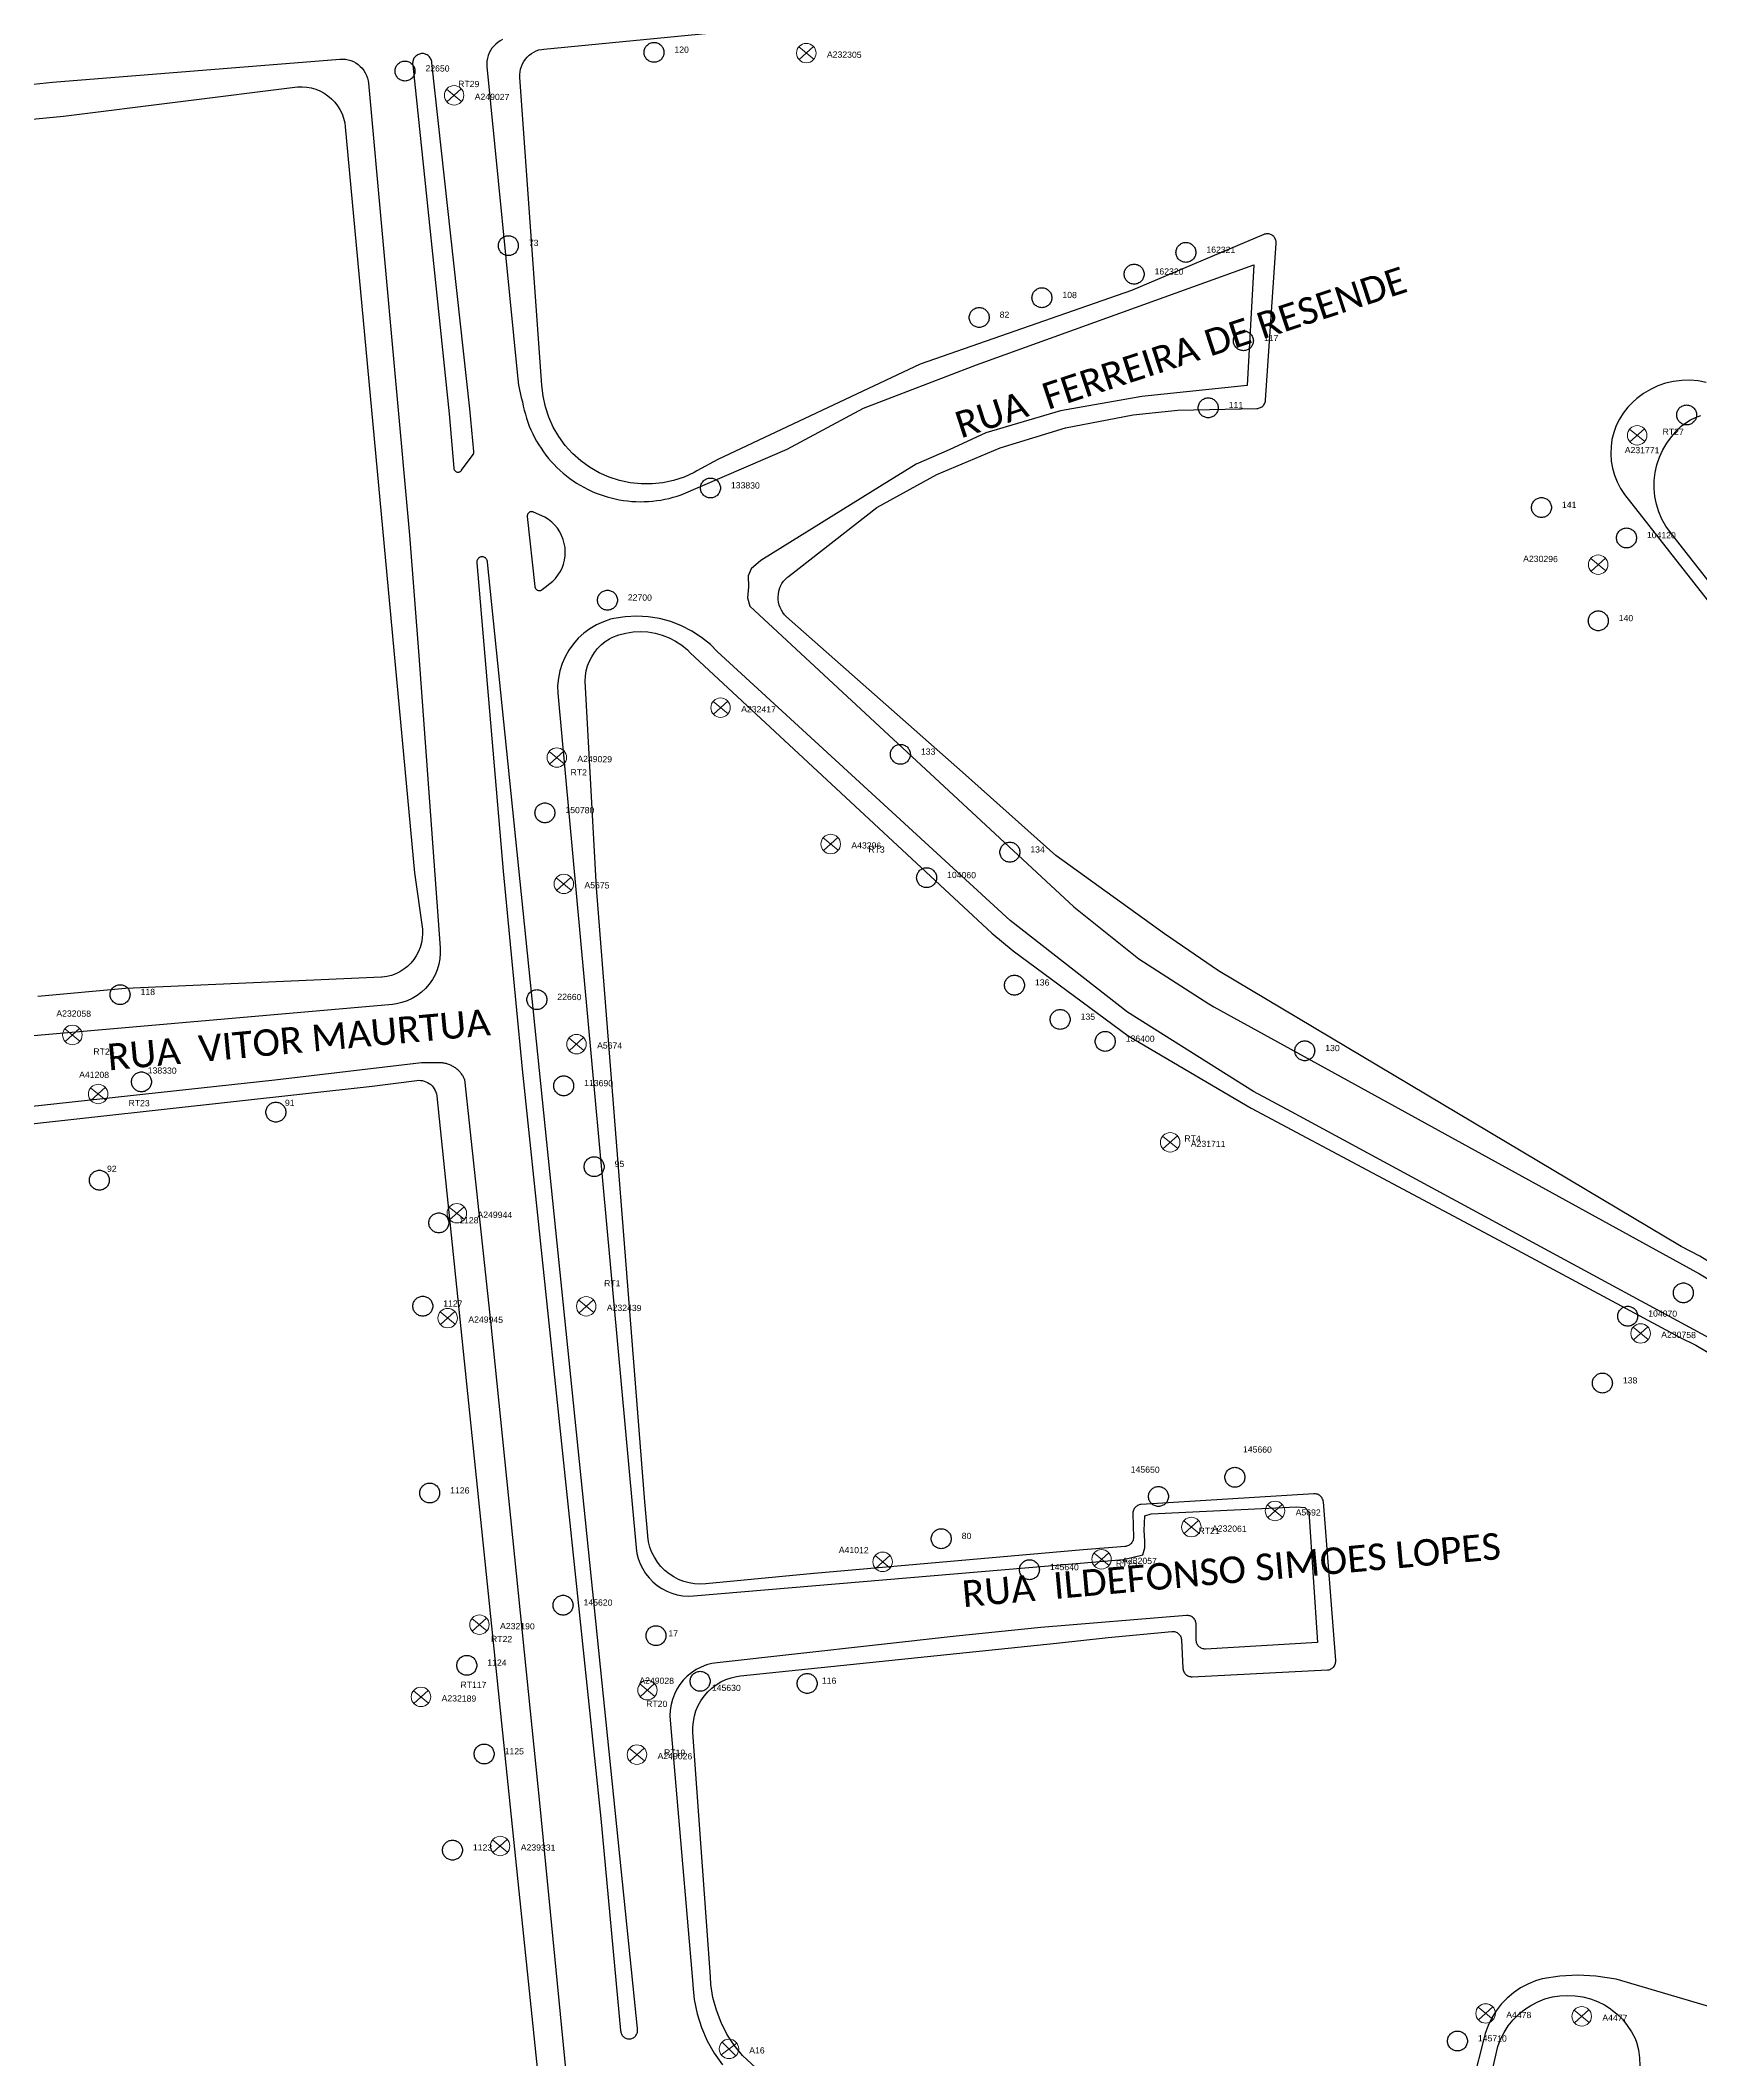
# Model space of a CAD drawing. Header units: millimetres. Extents: x 676447 to 689606, y 7455628 to 7463967.
# Drawn here: x 684252.8 to 684440.3, y 7459140.8 to 7459368.8 of the extents above; entities that cross this region are included whole.
import ezdxf

# ---------------------------------------------------------------- set-up
doc = ezdxf.new("R2010")
doc.units = ezdxf.units.MM
doc.header["$LTSCALE"] = 0.1
doc.header["$MEASUREMENT"] = 0
doc.linetypes.add('PHANTOM2', pattern=[1.25, 0.625, -0.125, 0.125, -0.125, 0.125, -0.125])
doc.layers.add('10.4-Postes', color=1, linetype='Continuous', lineweight=0)
for name, color, linetype in [('Caixas Subterrâneas', 5, 'Continuous'), ('LEGENDAS_INFRAESTRUTURAS', 7, 'Continuous'), ('MUB_MEIOFIO', 7, 'Continuous'), ('MUB_QUADRAS', 7, 'Continuous'), ('MUB_SEGMENTO', 7, 'Continuous'), ('NOS_DE_INFRAESTRUTURA', 7, 'Continuous')]:
    doc.layers.add(name, color=color, linetype=linetype)
doc.styles.add('Legend', font='calibri.ttf')
doc.styles.get("Standard").update_dxf_attribs({"font": 'arial.ttf'})

# ---------------------------------------------------------------- blocks, each defined once
blk = doc.blocks.new('MHMZ')
at = {"linetype": 'PHANTOM2'}
blk.add_circle((0, 0), 0.0000101, dxfattribs=at)
blk = doc.blocks.new('PTPT')
at = {"layer": '10.4-Postes', "color": 1, "linetype": 'PHANTOM2'}
for points in [[(-0.0000079, 0.0000104), (0.0000075, -0.000002)], [(0.000007, 0.0000109), (-0.0000074, -0.0000025)]]:
    blk.add_lwpolyline(points, dxfattribs=at)
at = {"layer": '10.4-Postes', "color": 1}
blk.add_circle((-0.0000002, 0.0000042), 0.00000987, dxfattribs=at)

msp = doc.modelspace()

# ---------------------------------------------------------------- linework, layer by layer
at = {"layer": 'MUB_MEIOFIO', "color": 253, "linetype": 'Continuous'}
for points in [[(684305.03, 7459368.91), (684304.75, 7459368.77), (684304.49, 7459368.6), (684304.24, 7459368.4), (684304.02, 7459368.18), (684303.82, 7459367.94), (684303.65, 7459367.68), (684303.5, 7459367.4), (684303.39, 7459367.11), (684303.3, 7459366.8), (684303.25, 7459366.49), (684303.23, 7459366.18), (684303.25, 7459365.87), (684306.65, 7459331.3), (684306.81, 7459329.88), (684307.11, 7459328.48), (684307.27, 7459327.99), (684307.36, 7459327.52), (684307.47, 7459327.06), (684307.59, 7459326.61), (684307.72, 7459326.15), (684307.87, 7459325.71), (684308.04, 7459325.26), (684308.22, 7459324.83), (684308.42, 7459324.4), (684308.63, 7459323.98), (684308.86, 7459323.56), (684309.1, 7459323.16), (684309.36, 7459322.76), (684309.63, 7459322.37), (684309.91, 7459321.99), (684310.2, 7459321.62), (684310.51, 7459321.26), (684310.83, 7459320.92), (684311.16, 7459320.58), (684311.51, 7459320.26), (684311.86, 7459319.95), (684312.23, 7459319.65), (684312.6, 7459319.36), (684312.99, 7459319.09), (684313.38, 7459318.83), (684313.79, 7459318.58), (684314.2, 7459318.35), (684314.62, 7459318.13), (684315.05, 7459317.93), (684315.48, 7459317.74), (684315.92, 7459317.57), (684316.37, 7459317.41), (684316.82, 7459317.27), (684317.27, 7459317.15), (684317.73, 7459317.04), (684318.2, 7459316.95), (684318.66, 7459316.87), (684319.13, 7459316.81), (684319.6, 7459316.76), (684320.07, 7459316.74), (684320.54, 7459316.72), (684321.02, 7459316.73), (684321.49, 7459316.75), (684321.96, 7459316.79), (684322.43, 7459316.84), (684322.9, 7459316.91), (684323.36, 7459317), (684323.82, 7459317.1), (684324.28, 7459317.22), (684324.73, 7459317.36), (684325.18, 7459317.51), (684337.17, 7459322.67), (684345.79, 7459327.28), (684358.52, 7459332.17), (684389.85, 7459343.46), (684389.09, 7459329.85), (684377.21, 7459328.61), (684368.01, 7459326.98), (684359.59, 7459324.5), (684355.46, 7459322.59), (684351.73, 7459320.96), (684347.89, 7459318.59), (684334.17, 7459310.08), (684333.08, 7459309.14), (684332.74, 7459308.35), (684332.78, 7459307.11), (684332.69, 7459305.88), (684332.93, 7459304.93), (684369.51, 7459270.95), (684376.86, 7459265.08), (684384.78, 7459260.01), (684385.35, 7459259.69), (684440.17, 7459229.51), (684445.27, 7459226.45)], [(684254.2, 7459364.12), (684286.64, 7459366.71), (684286.95, 7459366.72), (684287.27, 7459366.69), (684287.58, 7459366.63), (684287.88, 7459366.55), (684288.17, 7459366.43), (684288.44, 7459366.28), (684288.7, 7459366.1), (684288.94, 7459365.89), (684289.16, 7459365.67), (684289.35, 7459365.42), (684289.51, 7459365.15), (684289.65, 7459364.87), (684289.75, 7459364.57), (684289.83, 7459364.27), (684289.87, 7459363.99), (684294.52, 7459312.96), (684295.55, 7459299.31), (684297.97, 7459266.35), (684297.99, 7459265.72), (684297.93, 7459265.09), (684297.81, 7459264.48), (684297.63, 7459263.87), (684297.39, 7459263.3), (684297.09, 7459262.75), (684296.73, 7459262.23), (684296.32, 7459261.75), (684295.86, 7459261.32), (684295.36, 7459260.94), (684294.82, 7459260.62), (684294.26, 7459260.35), (684293.66, 7459260.15), (684293.05, 7459260), (684292.59, 7459259.94), (684244.27, 7459255.71)], [(684299, 7459326.66), (684299.5, 7459320.52), (684299.51, 7459320.47), (684299.52, 7459320.42), (684299.54, 7459320.37), (684299.56, 7459320.32), (684299.59, 7459320.28), (684299.62, 7459320.24), (684299.65, 7459320.2), (684299.69, 7459320.16), (684299.74, 7459320.13), (684299.78, 7459320.11), (684299.83, 7459320.09), (684299.88, 7459320.07), (684299.93, 7459320.06), (684299.99, 7459320.06), (684300.04, 7459320.06), (684300.09, 7459320.07), (684300.14, 7459320.08), (684300.19, 7459320.1), (684300.24, 7459320.12), (684300.28, 7459320.15), (684300.32, 7459320.18), (684300.36, 7459320.22), (684300.4, 7459320.26), (684300.4, 7459320.27), (684301.69, 7459322.07), (684301.72, 7459322.11), (684301.74, 7459322.16), (684301.76, 7459322.21), (684301.77, 7459322.26), (684301.78, 7459322.31), (684301.78, 7459322.36), (684301.78, 7459322.41), (684301.31, 7459327.21), (684297.04, 7459366.3), (684297.04, 7459366.34), (684297.02, 7459366.45), (684296.99, 7459366.56), (684296.95, 7459366.67), (684296.9, 7459366.77), (684296.84, 7459366.87), (684296.77, 7459366.96), (684296.69, 7459367.04), (684296.6, 7459367.12), (684296.51, 7459367.18), (684296.41, 7459367.23), (684296.3, 7459367.27), (684296.19, 7459367.31), (684296.08, 7459367.33), (684295.97, 7459367.33), (684295.85, 7459367.33), (684295.74, 7459367.31), (684295.63, 7459367.28), (684295.52, 7459367.24), (684295.42, 7459367.19), (684295.32, 7459367.13), (684295.23, 7459367.06), (684295.15, 7459366.98), (684295.08, 7459366.9), (684295.01, 7459366.8), (684294.96, 7459366.7), (684294.92, 7459366.59), (684294.89, 7459366.48), (684294.87, 7459366.37), (684294.86, 7459366.26), (684294.86, 7459366.14), (684294.88, 7459366.03), (684299, 7459326.66)], [(684227, 7459361.26), (684254.2, 7459364.12)], [(684496.83, 7459236.76), (684436.89, 7459313.23), (684436.37, 7459313.97), (684435.93, 7459314.75), (684435.57, 7459315.58), (684435.3, 7459316.44), (684435.13, 7459317.32), (684435.04, 7459318.22), (684435.05, 7459319.12), (684435.16, 7459320.02), (684435.36, 7459320.89), (684435.65, 7459321.75), (684436.02, 7459322.57), (684436.48, 7459323.34), (684437.02, 7459324.06), (684437.26, 7459324.34), (684437.67, 7459324.82), (684438.12, 7459325.25), (684438.62, 7459325.63), (684439.16, 7459325.96), (684439.72, 7459326.23), (684440.31, 7459326.44)], [(684309.8, 7459314.96), (684308.51, 7459315.55), (684308.46, 7459315.57), (684308.41, 7459315.58), (684308.36, 7459315.59), (684308.31, 7459315.6), (684308.26, 7459315.59), (684308.21, 7459315.59), (684308.15, 7459315.57), (684308.11, 7459315.56), (684308.06, 7459315.53), (684308.01, 7459315.5), (684307.97, 7459315.47), (684307.94, 7459315.44), (684307.9, 7459315.4), (684307.87, 7459315.35), (684307.85, 7459315.31), (684307.83, 7459315.26), (684307.82, 7459315.21), (684307.81, 7459315.15), (684307.8, 7459315.1), (684307.81, 7459315.05), (684307.81, 7459315.04), (684308.67, 7459307.13), (684308.68, 7459307.07), (684308.69, 7459307.02), (684308.71, 7459306.98), (684308.74, 7459306.93), (684308.77, 7459306.89), (684308.8, 7459306.84), (684308.84, 7459306.81), (684308.88, 7459306.77), (684308.92, 7459306.75), (684308.97, 7459306.72), (684309.02, 7459306.7), (684309.07, 7459306.69), (684309.12, 7459306.68), (684309.17, 7459306.68), (684309.22, 7459306.68), (684309.28, 7459306.69), (684309.33, 7459306.71), (684309.37, 7459306.72), (684309.42, 7459306.75), (684309.46, 7459306.78), (684309.48, 7459306.79), (684310.7, 7459307.75), (684310.98, 7459308.04), (684311.27, 7459308.41), (684311.52, 7459308.81), (684311.73, 7459309.23), (684311.9, 7459309.68), (684312.01, 7459310.13), (684312.08, 7459310.6), (684312.1, 7459311.07), (684312.07, 7459311.55), (684311.99, 7459312.01), (684311.87, 7459312.47), (684311.69, 7459312.91), (684311.47, 7459313.33), (684311.21, 7459313.72), (684310.91, 7459314.08), (684310.57, 7459314.41), (684310.2, 7459314.71), (684309.8, 7459314.96)], [(684302.12, 7459309.81), (684305.09, 7459274.99), (684307.25, 7459252.64), (684316.13, 7459168.02), (684318.35, 7459144.06), (684318.36, 7459143.96), (684318.37, 7459143.86), (684318.4, 7459143.76), (684318.43, 7459143.67), (684318.48, 7459143.58), (684318.54, 7459143.5), (684318.6, 7459143.42), (684318.67, 7459143.35), (684318.75, 7459143.29), (684318.83, 7459143.23), (684318.92, 7459143.19), (684319.02, 7459143.15), (684319.11, 7459143.13), (684319.21, 7459143.11), (684319.31, 7459143.11), (684319.41, 7459143.11), (684319.51, 7459143.13), (684319.61, 7459143.15), (684319.7, 7459143.19), (684319.79, 7459143.24), (684319.87, 7459143.29), (684319.95, 7459143.36), (684320.02, 7459143.43), (684320.08, 7459143.5), (684320.14, 7459143.59), (684320.18, 7459143.68), (684320.22, 7459143.77), (684320.24, 7459143.87), (684320.26, 7459143.97), (684320.26, 7459144.07), (684320.26, 7459144.17), (684320.24, 7459144.27), (684320.24, 7459144.28), (684303.31, 7459309.89), (684303.31, 7459309.93), (684303.3, 7459309.99), (684303.29, 7459310.05), (684303.27, 7459310.11), (684303.25, 7459310.17), (684303.21, 7459310.23), (684303.18, 7459310.28), (684303.14, 7459310.32), (684303.09, 7459310.37), (684303.04, 7459310.4), (684302.99, 7459310.43), (684302.93, 7459310.46), (684302.87, 7459310.48), (684302.81, 7459310.49), (684302.74, 7459310.5), (684302.68, 7459310.5), (684302.62, 7459310.49), (684302.56, 7459310.48), (684302.5, 7459310.46), (684302.44, 7459310.44), (684302.39, 7459310.4), (684302.34, 7459310.37), (684302.29, 7459310.33), (684302.25, 7459310.28), (684302.21, 7459310.23), (684302.18, 7459310.18), (684302.15, 7459310.12), (684302.13, 7459310.06), (684302.12, 7459310), (684302.11, 7459309.93), (684302.11, 7459309.87), (684302.12, 7459309.81)], [(684444.49, 7459220.53), (684394.11, 7459247.82), (684389.82, 7459250.12), (684375.57, 7459259.06), (684362.34, 7459269.44), (684329.26, 7459299.81), (684328.48, 7459300.58), (684327.47, 7459301.4), (684326.38, 7459302.11), (684325.23, 7459302.71), (684324.01, 7459303.18), (684322.75, 7459303.52), (684321.47, 7459303.72), (684320.17, 7459303.79), (684318.87, 7459303.73), (684317.58, 7459303.53), (684317.21, 7459303.44), (684316.4, 7459303.17), (684315.62, 7459302.82), (684314.89, 7459302.38), (684314.2, 7459301.88), (684313.57, 7459301.3), (684313.01, 7459300.66), (684312.51, 7459299.97), (684312.09, 7459299.22), (684311.75, 7459298.44), (684311.5, 7459297.63), (684311.32, 7459296.79), (684311.24, 7459295.94), (684311.25, 7459295.09), (684320.1, 7459198.58), (684320.19, 7459197.95), (684320.34, 7459197.35), (684320.56, 7459196.76), (684320.84, 7459196.19), (684321.17, 7459195.66), (684321.56, 7459195.17), (684322, 7459194.72), (684322.48, 7459194.32), (684323, 7459193.97), (684323.56, 7459193.67), (684324.14, 7459193.44), (684324.75, 7459193.27), (684325.36, 7459193.16), (684325.99, 7459193.12), (684326.58, 7459193.14), (684375.12, 7459197.27), (684377.32, 7459197.77), (684377.56, 7459198.56), (684377.56, 7459199.35), (684377.48, 7459200.53), (684377.56, 7459202.18), (684378.27, 7459202.42), (684394.65, 7459203.2), (684395.59, 7459203.12), (684396.07, 7459202.65), (684397.02, 7459187.89), (684384.4, 7459187.14), (684384.3, 7459187.14), (684384.19, 7459187.15), (684384.09, 7459187.17), (684383.99, 7459187.2), (684383.9, 7459187.25), (684383.81, 7459187.3), (684383.72, 7459187.36), (684383.64, 7459187.43), (684383.57, 7459187.51), (684383.51, 7459187.59), (684383.46, 7459187.68), (684383.41, 7459187.78), (684383.38, 7459187.88), (684383.36, 7459187.98), (684383.35, 7459188.08), (684383.34, 7459188.14), (684383.34, 7459189.94), (684383.33, 7459190.05), (684383.31, 7459190.15), (684383.28, 7459190.25), (684383.25, 7459190.35), (684383.2, 7459190.44), (684383.14, 7459190.53), (684383.08, 7459190.61), (684383, 7459190.68), (684382.92, 7459190.75), (684382.83, 7459190.8), (684382.74, 7459190.85), (684382.64, 7459190.89), (684382.54, 7459190.91), (684382.43, 7459190.93), (684382.33, 7459190.94), (684382.25, 7459190.93), (684365.8, 7459189.59), (684356.25, 7459188.58), (684329.25, 7459185.6), (684328.63, 7459185.5), (684328.03, 7459185.34), (684327.44, 7459185.11), (684326.89, 7459184.82), (684326.36, 7459184.47), (684325.87, 7459184.08), (684325.43, 7459183.63), (684325.04, 7459183.14), (684324.7, 7459182.61), (684324.42, 7459182.05), (684324.2, 7459181.46), (684324.04, 7459180.86), (684323.94, 7459180.24), (684323.91, 7459179.61), (684323.93, 7459179.12), (684326.51, 7459149.29), (684326.51, 7459149.16), (684326.67, 7459147.55), (684326.99, 7459145.95), (684327.48, 7459144.4), (684328.13, 7459142.91), (684328.92, 7459141.5), (684329.87, 7459140.18)], [(684313.35, 7459127.42), (684309.25, 7459169.38), (684303.72, 7459223.8), (684300.75, 7459251.45), (684300.7, 7459251.55), (684300.66, 7459251.65), (684300.61, 7459251.74), (684300.56, 7459251.83), (684300.5, 7459251.93), (684300.44, 7459252.01), (684300.38, 7459252.1), (684300.31, 7459252.18), (684300.25, 7459252.27), (684300.18, 7459252.35), (684300.1, 7459252.42), (684300.03, 7459252.5), (684299.95, 7459252.57), (684299.87, 7459252.64), (684299.78, 7459252.71), (684299.7, 7459252.77), (684299.61, 7459252.83), (684299.52, 7459252.89), (684299.43, 7459252.94), (684299.34, 7459252.99), (684299.24, 7459253.04), (684299.15, 7459253.08), (684299.05, 7459253.13), (684298.95, 7459253.16), (684298.85, 7459253.2), (684298.74, 7459253.23), (684298.64, 7459253.26), (684298.54, 7459253.28), (684298.43, 7459253.3), (684298.33, 7459253.32), (684298.22, 7459253.33), (684298.12, 7459253.34), (684298.01, 7459253.34), (684297.9, 7459253.35), (684297.8, 7459253.34), (684297.69, 7459253.34), (684297.59, 7459253.33), (684295.86, 7459253.36), (684279.29, 7459251.38), (684226.92, 7459245.71)], [(684413.9, 7459126.96), (684417.41, 7459142.26), (684417.72, 7459143.07), (684418.11, 7459143.85), (684418.58, 7459144.58), (684419.12, 7459145.26), (684419.73, 7459145.88), (684420.41, 7459146.43), (684421.13, 7459146.9), (684421.91, 7459147.3), (684422.72, 7459147.62), (684423.56, 7459147.85), (684424.41, 7459147.99), (684425.28, 7459148.03), (684426.15, 7459147.99), (684427.01, 7459147.86), (684427.85, 7459147.64), (684428.66, 7459147.33), (684429.44, 7459146.94), (684430.07, 7459146.54), (684430.17, 7459146.47), (684430.85, 7459145.93), (684431.47, 7459145.32), (684432.02, 7459144.64), (684432.49, 7459143.92), (684432.89, 7459143.14), (684433.06, 7459142.74), (684433.28, 7459141.87), (684433.41, 7459140.98), (684433.44, 7459140.08)]]:
    msp.add_lwpolyline(points, dxfattribs=at)
at = {"layer": 'MUB_MEIOFIO', "linetype": 'Continuous'}
for points in [[(684305.03, 7459368.91), (684304.75, 7459368.77), (684304.49, 7459368.6), (684304.24, 7459368.4), (684304.02, 7459368.18), (684303.82, 7459367.94), (684303.65, 7459367.68), (684303.5, 7459367.4), (684303.39, 7459367.11), (684303.3, 7459366.8), (684303.25, 7459366.49), (684303.23, 7459366.18), (684303.25, 7459365.87), (684306.65, 7459331.3), (684306.81, 7459329.88), (684307.11, 7459328.48), (684307.27, 7459327.99), (684307.36, 7459327.52), (684307.47, 7459327.06), (684307.59, 7459326.61), (684307.72, 7459326.15), (684307.87, 7459325.71), (684308.04, 7459325.26), (684308.22, 7459324.83), (684308.42, 7459324.4), (684308.63, 7459323.98), (684308.86, 7459323.56), (684309.1, 7459323.16), (684309.36, 7459322.76), (684309.63, 7459322.37), (684309.91, 7459321.99), (684310.2, 7459321.62), (684310.51, 7459321.26), (684310.83, 7459320.92), (684311.16, 7459320.58), (684311.51, 7459320.26), (684311.86, 7459319.95), (684312.23, 7459319.65), (684312.6, 7459319.36), (684312.99, 7459319.09), (684313.38, 7459318.83), (684313.79, 7459318.58), (684314.2, 7459318.35), (684314.62, 7459318.13), (684315.05, 7459317.93), (684315.48, 7459317.74), (684315.92, 7459317.57), (684316.37, 7459317.41), (684316.82, 7459317.27), (684317.27, 7459317.15), (684317.73, 7459317.04), (684318.2, 7459316.95), (684318.66, 7459316.87), (684319.13, 7459316.81), (684319.6, 7459316.76), (684320.07, 7459316.74), (684320.54, 7459316.72), (684321.02, 7459316.73), (684321.49, 7459316.75), (684321.96, 7459316.79), (684322.43, 7459316.84), (684322.9, 7459316.91), (684323.36, 7459317), (684323.82, 7459317.1), (684324.28, 7459317.22), (684324.73, 7459317.36), (684325.18, 7459317.51), (684337.17, 7459322.67), (684345.79, 7459327.28), (684358.52, 7459332.17), (684389.85, 7459343.46), (684389.09, 7459329.85), (684377.21, 7459328.61), (684368.01, 7459326.98), (684359.59, 7459324.5), (684355.46, 7459322.59), (684351.73, 7459320.96), (684347.89, 7459318.59), (684334.17, 7459310.08), (684333.08, 7459309.14), (684332.74, 7459308.35), (684332.78, 7459307.11), (684332.69, 7459305.88), (684332.93, 7459304.93), (684369.51, 7459270.95), (684376.86, 7459265.08), (684384.78, 7459260.01), (684385.35, 7459259.69), (684440.17, 7459229.51), (684445.27, 7459226.45)], [(684254.2, 7459364.12), (684286.64, 7459366.71), (684286.95, 7459366.72), (684287.27, 7459366.69), (684287.58, 7459366.63), (684287.88, 7459366.55), (684288.17, 7459366.43), (684288.44, 7459366.28), (684288.7, 7459366.1), (684288.94, 7459365.89), (684289.16, 7459365.67), (684289.35, 7459365.42), (684289.51, 7459365.15), (684289.65, 7459364.87), (684289.75, 7459364.57), (684289.83, 7459364.27), (684289.87, 7459363.99), (684294.52, 7459312.96), (684295.55, 7459299.31), (684297.97, 7459266.35), (684297.99, 7459265.72), (684297.93, 7459265.09), (684297.81, 7459264.48), (684297.63, 7459263.87), (684297.39, 7459263.3), (684297.09, 7459262.75), (684296.73, 7459262.23), (684296.32, 7459261.75), (684295.86, 7459261.32), (684295.36, 7459260.94), (684294.82, 7459260.62), (684294.26, 7459260.35), (684293.66, 7459260.15), (684293.05, 7459260), (684292.59, 7459259.94), (684244.27, 7459255.71)], [(684299, 7459326.66), (684299.5, 7459320.52), (684299.51, 7459320.47), (684299.52, 7459320.42), (684299.54, 7459320.37), (684299.56, 7459320.32), (684299.59, 7459320.28), (684299.62, 7459320.24), (684299.65, 7459320.2), (684299.69, 7459320.16), (684299.74, 7459320.13), (684299.78, 7459320.11), (684299.83, 7459320.09), (684299.88, 7459320.07), (684299.93, 7459320.06), (684299.99, 7459320.06), (684300.04, 7459320.06), (684300.09, 7459320.07), (684300.14, 7459320.08), (684300.19, 7459320.1), (684300.24, 7459320.12), (684300.28, 7459320.15), (684300.32, 7459320.18), (684300.36, 7459320.22), (684300.4, 7459320.26), (684300.4, 7459320.27), (684301.69, 7459322.07), (684301.72, 7459322.11), (684301.74, 7459322.16), (684301.76, 7459322.21), (684301.77, 7459322.26), (684301.78, 7459322.31), (684301.78, 7459322.36), (684301.78, 7459322.41), (684301.31, 7459327.21), (684297.04, 7459366.3), (684297.04, 7459366.34), (684297.02, 7459366.45), (684296.99, 7459366.56), (684296.95, 7459366.67), (684296.9, 7459366.77), (684296.84, 7459366.87), (684296.77, 7459366.96), (684296.69, 7459367.04), (684296.6, 7459367.12), (684296.51, 7459367.18), (684296.41, 7459367.23), (684296.3, 7459367.27), (684296.19, 7459367.31), (684296.08, 7459367.33), (684295.97, 7459367.33), (684295.85, 7459367.33), (684295.74, 7459367.31), (684295.63, 7459367.28), (684295.52, 7459367.24), (684295.42, 7459367.19), (684295.32, 7459367.13), (684295.23, 7459367.06), (684295.15, 7459366.98), (684295.08, 7459366.9), (684295.01, 7459366.8), (684294.96, 7459366.7), (684294.92, 7459366.59), (684294.89, 7459366.48), (684294.87, 7459366.37), (684294.86, 7459366.26), (684294.86, 7459366.14), (684294.88, 7459366.03), (684299, 7459326.66)], [(684227, 7459361.26), (684254.2, 7459364.12)], [(684496.83, 7459236.76), (684436.89, 7459313.23), (684436.37, 7459313.97), (684435.93, 7459314.75), (684435.57, 7459315.58), (684435.3, 7459316.44), (684435.13, 7459317.32), (684435.04, 7459318.22), (684435.05, 7459319.12), (684435.16, 7459320.02), (684435.36, 7459320.89), (684435.65, 7459321.75), (684436.02, 7459322.57), (684436.48, 7459323.34), (684437.02, 7459324.06), (684437.26, 7459324.34), (684437.67, 7459324.82), (684438.12, 7459325.25), (684438.62, 7459325.63), (684439.16, 7459325.96), (684439.72, 7459326.23), (684440.31, 7459326.44)], [(684309.8, 7459314.96), (684308.51, 7459315.55), (684308.46, 7459315.57), (684308.41, 7459315.58), (684308.36, 7459315.59), (684308.31, 7459315.6), (684308.26, 7459315.59), (684308.21, 7459315.59), (684308.15, 7459315.57), (684308.11, 7459315.56), (684308.06, 7459315.53), (684308.01, 7459315.5), (684307.97, 7459315.47), (684307.94, 7459315.44), (684307.9, 7459315.4), (684307.87, 7459315.35), (684307.85, 7459315.31), (684307.83, 7459315.26), (684307.82, 7459315.21), (684307.81, 7459315.15), (684307.8, 7459315.1), (684307.81, 7459315.05), (684307.81, 7459315.04), (684308.67, 7459307.13), (684308.68, 7459307.07), (684308.69, 7459307.02), (684308.71, 7459306.98), (684308.74, 7459306.93), (684308.77, 7459306.89), (684308.8, 7459306.84), (684308.84, 7459306.81), (684308.88, 7459306.77), (684308.92, 7459306.75), (684308.97, 7459306.72), (684309.02, 7459306.7), (684309.07, 7459306.69), (684309.12, 7459306.68), (684309.17, 7459306.68), (684309.22, 7459306.68), (684309.28, 7459306.69), (684309.33, 7459306.71), (684309.37, 7459306.72), (684309.42, 7459306.75), (684309.46, 7459306.78), (684309.48, 7459306.79), (684310.7, 7459307.75), (684310.98, 7459308.04), (684311.27, 7459308.41), (684311.52, 7459308.81), (684311.73, 7459309.23), (684311.9, 7459309.68), (684312.01, 7459310.13), (684312.08, 7459310.6), (684312.1, 7459311.07), (684312.07, 7459311.55), (684311.99, 7459312.01), (684311.87, 7459312.47), (684311.69, 7459312.91), (684311.47, 7459313.33), (684311.21, 7459313.72), (684310.91, 7459314.08), (684310.57, 7459314.41), (684310.2, 7459314.71), (684309.8, 7459314.96)], [(684302.12, 7459309.81), (684305.09, 7459274.99), (684307.25, 7459252.64), (684316.13, 7459168.02), (684318.35, 7459144.06), (684318.36, 7459143.96), (684318.37, 7459143.86), (684318.4, 7459143.76), (684318.43, 7459143.67), (684318.48, 7459143.58), (684318.54, 7459143.5), (684318.6, 7459143.42), (684318.67, 7459143.35), (684318.75, 7459143.29), (684318.83, 7459143.23), (684318.92, 7459143.19), (684319.02, 7459143.15), (684319.11, 7459143.13), (684319.21, 7459143.11), (684319.31, 7459143.11), (684319.41, 7459143.11), (684319.51, 7459143.13), (684319.61, 7459143.15), (684319.7, 7459143.19), (684319.79, 7459143.24), (684319.87, 7459143.29), (684319.95, 7459143.36), (684320.02, 7459143.43), (684320.08, 7459143.5), (684320.14, 7459143.59), (684320.18, 7459143.68), (684320.22, 7459143.77), (684320.24, 7459143.87), (684320.26, 7459143.97), (684320.26, 7459144.07), (684320.26, 7459144.17), (684320.24, 7459144.27), (684320.24, 7459144.28), (684303.31, 7459309.89), (684303.31, 7459309.93), (684303.3, 7459309.99), (684303.29, 7459310.05), (684303.27, 7459310.11), (684303.25, 7459310.17), (684303.21, 7459310.23), (684303.18, 7459310.28), (684303.14, 7459310.32), (684303.09, 7459310.37), (684303.04, 7459310.4), (684302.99, 7459310.43), (684302.93, 7459310.46), (684302.87, 7459310.48), (684302.81, 7459310.49), (684302.74, 7459310.5), (684302.68, 7459310.5), (684302.62, 7459310.49), (684302.56, 7459310.48), (684302.5, 7459310.46), (684302.44, 7459310.44), (684302.39, 7459310.4), (684302.34, 7459310.37), (684302.29, 7459310.33), (684302.25, 7459310.28), (684302.21, 7459310.23), (684302.18, 7459310.18), (684302.15, 7459310.12), (684302.13, 7459310.06), (684302.12, 7459310), (684302.11, 7459309.93), (684302.11, 7459309.87), (684302.12, 7459309.81)], [(684444.49, 7459220.53), (684394.11, 7459247.82), (684389.82, 7459250.12), (684375.57, 7459259.06), (684362.34, 7459269.44), (684329.26, 7459299.81), (684328.48, 7459300.58), (684327.47, 7459301.4), (684326.38, 7459302.11), (684325.23, 7459302.71), (684324.01, 7459303.18), (684322.75, 7459303.52), (684321.47, 7459303.72), (684320.17, 7459303.79), (684318.87, 7459303.73), (684317.58, 7459303.53), (684317.21, 7459303.44), (684316.4, 7459303.17), (684315.62, 7459302.82), (684314.89, 7459302.38), (684314.2, 7459301.88), (684313.57, 7459301.3), (684313.01, 7459300.66), (684312.51, 7459299.97), (684312.09, 7459299.22), (684311.75, 7459298.44), (684311.5, 7459297.63), (684311.32, 7459296.79), (684311.24, 7459295.94), (684311.25, 7459295.09), (684320.1, 7459198.58), (684320.19, 7459197.95), (684320.34, 7459197.35), (684320.56, 7459196.76), (684320.84, 7459196.19), (684321.17, 7459195.66), (684321.56, 7459195.17), (684322, 7459194.72), (684322.48, 7459194.32), (684323, 7459193.97), (684323.56, 7459193.67), (684324.14, 7459193.44), (684324.75, 7459193.27), (684325.36, 7459193.16), (684325.99, 7459193.12), (684326.58, 7459193.14), (684375.12, 7459197.27), (684377.32, 7459197.77), (684377.56, 7459198.56), (684377.56, 7459199.35), (684377.48, 7459200.53), (684377.56, 7459202.18), (684378.27, 7459202.42), (684394.65, 7459203.2), (684395.59, 7459203.12), (684396.07, 7459202.65), (684397.02, 7459187.89), (684384.4, 7459187.14), (684384.3, 7459187.14), (684384.19, 7459187.15), (684384.09, 7459187.17), (684383.99, 7459187.2), (684383.9, 7459187.25), (684383.81, 7459187.3), (684383.72, 7459187.36), (684383.64, 7459187.43), (684383.57, 7459187.51), (684383.51, 7459187.59), (684383.46, 7459187.68), (684383.41, 7459187.78), (684383.38, 7459187.88), (684383.36, 7459187.98), (684383.35, 7459188.08), (684383.34, 7459188.14), (684383.34, 7459189.94), (684383.33, 7459190.05), (684383.31, 7459190.15), (684383.28, 7459190.25), (684383.25, 7459190.35), (684383.2, 7459190.44), (684383.14, 7459190.53), (684383.08, 7459190.61), (684383, 7459190.68), (684382.92, 7459190.75), (684382.83, 7459190.8), (684382.74, 7459190.85), (684382.64, 7459190.89), (684382.54, 7459190.91), (684382.43, 7459190.93), (684382.33, 7459190.94), (684382.25, 7459190.93), (684365.8, 7459189.59), (684356.25, 7459188.58), (684329.25, 7459185.6), (684328.63, 7459185.5), (684328.03, 7459185.34), (684327.44, 7459185.11), (684326.89, 7459184.82), (684326.36, 7459184.47), (684325.87, 7459184.08), (684325.43, 7459183.63), (684325.04, 7459183.14), (684324.7, 7459182.61), (684324.42, 7459182.05), (684324.2, 7459181.46), (684324.04, 7459180.86), (684323.94, 7459180.24), (684323.91, 7459179.61), (684323.93, 7459179.12), (684326.51, 7459149.29), (684326.51, 7459149.16), (684326.67, 7459147.55), (684326.99, 7459145.95), (684327.48, 7459144.4), (684328.13, 7459142.91), (684328.92, 7459141.5), (684329.87, 7459140.18)], [(684313.35, 7459127.42), (684309.25, 7459169.38), (684303.72, 7459223.8), (684300.75, 7459251.45), (684300.7, 7459251.55), (684300.66, 7459251.65), (684300.61, 7459251.74), (684300.56, 7459251.83), (684300.5, 7459251.93), (684300.44, 7459252.01), (684300.38, 7459252.1), (684300.31, 7459252.18), (684300.25, 7459252.27), (684300.18, 7459252.35), (684300.1, 7459252.42), (684300.03, 7459252.5), (684299.95, 7459252.57), (684299.87, 7459252.64), (684299.78, 7459252.71), (684299.7, 7459252.77), (684299.61, 7459252.83), (684299.52, 7459252.89), (684299.43, 7459252.94), (684299.34, 7459252.99), (684299.24, 7459253.04), (684299.15, 7459253.08), (684299.05, 7459253.13), (684298.95, 7459253.16), (684298.85, 7459253.2), (684298.74, 7459253.23), (684298.64, 7459253.26), (684298.54, 7459253.28), (684298.43, 7459253.3), (684298.33, 7459253.32), (684298.22, 7459253.33), (684298.12, 7459253.34), (684298.01, 7459253.34), (684297.9, 7459253.35), (684297.8, 7459253.34), (684297.69, 7459253.34), (684297.59, 7459253.33), (684295.86, 7459253.36), (684279.29, 7459251.38), (684226.92, 7459245.71)], [(684413.9, 7459126.96), (684417.41, 7459142.26), (684417.72, 7459143.07), (684418.11, 7459143.85), (684418.58, 7459144.58), (684419.12, 7459145.26), (684419.73, 7459145.88), (684420.41, 7459146.43), (684421.13, 7459146.9), (684421.91, 7459147.3), (684422.72, 7459147.62), (684423.56, 7459147.85), (684424.41, 7459147.99), (684425.28, 7459148.03), (684426.15, 7459147.99), (684427.01, 7459147.86), (684427.85, 7459147.64), (684428.66, 7459147.33), (684429.44, 7459146.94), (684430.07, 7459146.54), (684430.17, 7459146.47), (684430.85, 7459145.93), (684431.47, 7459145.32), (684432.02, 7459144.64), (684432.49, 7459143.92), (684432.89, 7459143.14), (684433.06, 7459142.74), (684433.28, 7459141.87), (684433.41, 7459140.98), (684433.44, 7459140.08)]]:
    msp.add_lwpolyline(points, dxfattribs=at)
at = {"layer": 'MUB_QUADRAS', "linetype": 'Continuous'}
for points in [[(684446.64, 7459227.54), (684440.22, 7459231.51), (684438.12, 7459232.62), (684385.85, 7459263.73), (684379.76, 7459267.92), (684367.49, 7459276.78), (684356.96, 7459286.17), (684337.07, 7459303.73), (684336.86, 7459303.96), (684336.66, 7459304.21), (684336.5, 7459304.47), (684336.36, 7459304.76), (684336.26, 7459305.05), (684336.18, 7459305.36), (684336.14, 7459305.67), (684336.13, 7459305.98), (684336.16, 7459306.29), (684336.21, 7459306.6), (684336.3, 7459306.9), (684336.42, 7459307.2), (684336.57, 7459307.47), (684336.75, 7459307.73), (684336.95, 7459307.97), (684337.18, 7459308.19), (684337.29, 7459308.28), (684347.28, 7459316.05), (684354.06, 7459319.8), (684361.19, 7459322.81), (684368.6, 7459325.07), (684376.21, 7459326.53), (684381.26, 7459327.06), (684390.19, 7459327.25), (684390.29, 7459327.26), (684390.39, 7459327.28), (684390.49, 7459327.31), (684390.59, 7459327.35), (684390.68, 7459327.4), (684390.77, 7459327.45), (684390.85, 7459327.52), (684390.92, 7459327.6), (684390.99, 7459327.68), (684391.04, 7459327.77), (684391.09, 7459327.86), (684391.12, 7459327.96), (684391.15, 7459328.06), (684391.16, 7459328.17), (684391.16, 7459328.18), (684392.37, 7459345.92), (684392.37, 7459346.02), (684392.36, 7459346.13), (684392.34, 7459346.23), (684392.31, 7459346.33), (684392.27, 7459346.42), (684392.22, 7459346.52), (684392.16, 7459346.6), (684392.09, 7459346.68), (684392.01, 7459346.75), (684391.93, 7459346.81), (684391.84, 7459346.87), (684391.74, 7459346.91), (684391.65, 7459346.95), (684391.54, 7459346.97), (684391.44, 7459346.98), (684391.34, 7459346.98), (684391.23, 7459346.97), (684391.13, 7459346.95), (684391.03, 7459346.92), (684390.98, 7459346.91), (684376.04, 7459340.58), (684352.19, 7459332.26), (684329.34, 7459321.49), (684326.97, 7459320.2), (684326.64, 7459320.02), (684325.51, 7459319.51), (684324.33, 7459319.13), (684323.12, 7459318.87), (684321.9, 7459318.73), (684320.66, 7459318.73), (684319.43, 7459318.86), (684318.22, 7459319.11), (684317.04, 7459319.49), (684315.91, 7459319.99), (684314.84, 7459320.61), (684313.84, 7459321.33), (684312.92, 7459322.16), (684312.09, 7459323.07), (684311.36, 7459324.07), (684310.74, 7459325.14), (684310.24, 7459326.27), (684309.85, 7459327.44), (684309.59, 7459328.65), (684309.46, 7459329.88), (684306.97, 7459364.64), (684306.96, 7459364.96), (684306.99, 7459365.27), (684307.05, 7459365.58), (684307.14, 7459365.88), (684307.26, 7459366.17), (684307.41, 7459366.44), (684307.59, 7459366.7), (684307.8, 7459366.94), (684308.03, 7459367.15), (684308.28, 7459367.34), (684308.55, 7459367.5), (684308.83, 7459367.64), (684309.13, 7459367.74), (684309.44, 7459367.81), (684309.67, 7459367.84), (684341.11, 7459370.88)], [(684223.68, 7459357.2), (684255.44, 7459360.28), (684281.86, 7459363.57), (684282.38, 7459363.59), (684282.9, 7459363.55), (684283.42, 7459363.46), (684283.92, 7459363.31), (684284.4, 7459363.11), (684284.87, 7459362.87), (684285.3, 7459362.57), (684285.7, 7459362.24), (684286.06, 7459361.86), (684286.38, 7459361.45), (684286.66, 7459361), (684286.89, 7459360.53), (684287.07, 7459360.04), (684287.19, 7459359.53), (684287.26, 7459359.05), (684295.09, 7459274.82), (684295.96, 7459268.46), (684295.98, 7459267.94), (684295.95, 7459267.41), (684295.86, 7459266.9), (684295.72, 7459266.39), (684295.52, 7459265.91), (684295.28, 7459265.44), (684294.99, 7459265.01), (684294.66, 7459264.61), (684294.28, 7459264.24), (684293.87, 7459263.92), (684293.43, 7459263.64), (684292.96, 7459263.4), (684292.47, 7459263.22), (684291.96, 7459263.09), (684291.44, 7459263.02), (684291.36, 7459263.01), (684262.43, 7459261.75), (684252.53, 7459260.85)], [(684440.93, 7459330.18), (684440.02, 7459330.36), (684439.1, 7459330.44), (684438.17, 7459330.42), (684437.25, 7459330.31), (684436.35, 7459330.1), (684435.48, 7459329.8), (684434.64, 7459329.41), (684433.85, 7459328.94), (684433.11, 7459328.38), (684432.64, 7459327.98), (684432.07, 7459327.39), (684431.57, 7459326.74), (684431.13, 7459326.05), (684430.77, 7459325.32), (684430.49, 7459324.55), (684430.29, 7459323.75), (684430.18, 7459322.94), (684430.15, 7459322.12), (684430.21, 7459321.31), (684430.35, 7459320.5), (684430.57, 7459319.71), (684430.88, 7459318.95), (684431.26, 7459318.23), (684431.72, 7459317.55), (684493.92, 7459238.26)], [(684346.17, 7459128.22), (684332.1, 7459141.24), (684331.17, 7459142.4), (684330.36, 7459143.65), (684329.69, 7459144.97), (684329.16, 7459146.36), (684328.78, 7459147.8), (684328.55, 7459149.27), (684328.49, 7459150.13), (684326.51, 7459177.71), (684326.5, 7459178.33), (684326.56, 7459178.96), (684326.68, 7459179.58), (684326.86, 7459180.18), (684327.1, 7459180.76), (684327.41, 7459181.31), (684327.77, 7459181.82), (684328.18, 7459182.3), (684328.64, 7459182.72), (684329.14, 7459183.1), (684329.67, 7459183.43), (684330.24, 7459183.69), (684330.84, 7459183.9), (684331.45, 7459184.04), (684331.88, 7459184.1), (684367.56, 7459187.82), (684373.4, 7459188.44), (684380.58, 7459189.13), (684380.69, 7459189.13), (684380.79, 7459189.13), (684380.89, 7459189.11), (684380.99, 7459189.08), (684381.09, 7459189.04), (684381.18, 7459189), (684381.27, 7459188.94), (684381.35, 7459188.87), (684381.43, 7459188.8), (684381.49, 7459188.72), (684381.55, 7459188.63), (684381.59, 7459188.53), (684381.63, 7459188.44), (684381.66, 7459188.33), (684381.67, 7459188.23), (684381.68, 7459188.19), (684381.85, 7459184.97), (684381.86, 7459184.86), (684381.88, 7459184.76), (684381.91, 7459184.66), (684381.95, 7459184.56), (684382.01, 7459184.47), (684382.07, 7459184.39), (684382.14, 7459184.31), (684382.22, 7459184.24), (684382.3, 7459184.18), (684382.39, 7459184.13), (684382.49, 7459184.08), (684382.59, 7459184.05), (684382.69, 7459184.03), (684382.79, 7459184.02), (684382.9, 7459184.02), (684398.15, 7459184.78), (684398.26, 7459184.79), (684398.36, 7459184.81), (684398.46, 7459184.84), (684398.55, 7459184.89), (684398.65, 7459184.94), (684398.73, 7459185), (684398.81, 7459185.07), (684398.88, 7459185.15), (684398.94, 7459185.23), (684398.99, 7459185.32), (684399.04, 7459185.42), (684399.07, 7459185.52), (684399.09, 7459185.62), (684399.1, 7459185.72), (684399.1, 7459185.83), (684399.1, 7459185.86), (684397.7, 7459203.76), (684397.68, 7459203.86), (684397.66, 7459203.96), (684397.62, 7459204.06), (684397.58, 7459204.16), (684397.52, 7459204.25), (684397.46, 7459204.33), (684397.39, 7459204.41), (684397.31, 7459204.47), (684397.22, 7459204.53), (684397.13, 7459204.58), (684397.03, 7459204.62), (684396.93, 7459204.65), (684396.83, 7459204.67), (684396.73, 7459204.68), (684396.64, 7459204.68), (684377.13, 7459203.46), (684377.02, 7459203.45), (684376.92, 7459203.43), (684376.82, 7459203.39), (684376.73, 7459203.35), (684376.64, 7459203.29), (684376.55, 7459203.23), (684376.48, 7459203.16), (684376.41, 7459203.08), (684376.35, 7459203), (684376.3, 7459202.91), (684376.25, 7459202.81), (684376.22, 7459202.71), (684376.2, 7459202.61), (684376.19, 7459202.5), (684376.19, 7459202.44), (684376.25, 7459199.75), (684376.25, 7459199.64), (684376.23, 7459199.54), (684376.21, 7459199.44), (684376.17, 7459199.34), (684376.13, 7459199.25), (684376.07, 7459199.16), (684376.01, 7459199.07), (684375.93, 7459199), (684375.86, 7459198.93), (684375.77, 7459198.87), (684375.68, 7459198.82), (684375.58, 7459198.78), (684375.48, 7459198.75), (684375.38, 7459198.74), (684375.33, 7459198.73), (684370.56, 7459198.33), (684340.21, 7459195.67), (684340.15, 7459195.67), (684327.96, 7459194.49), (684327.34, 7459194.46), (684326.71, 7459194.5), (684326.09, 7459194.6), (684325.48, 7459194.77), (684324.9, 7459195), (684324.34, 7459195.29), (684323.82, 7459195.63), (684323.33, 7459196.03), (684322.89, 7459196.48), (684322.5, 7459196.97), (684322.16, 7459197.5), (684321.88, 7459198.06), (684321.66, 7459198.65), (684321.5, 7459199.26), (684321.41, 7459199.88), (684321.41, 7459199.95), (684321.08, 7459203.77), (684315.62, 7459273.11), (684314.36, 7459296.47), (684314.39, 7459297.04), (684314.47, 7459297.61), (684314.62, 7459298.17), (684314.82, 7459298.7), (684315.08, 7459299.22), (684315.39, 7459299.7), (684315.75, 7459300.15), (684316.15, 7459300.56), (684316.6, 7459300.92), (684317.08, 7459301.24), (684317.36, 7459301.39), (684318.14, 7459301.68), (684318.94, 7459301.89), (684319.76, 7459302.02), (684320.59, 7459302.05), (684321.42, 7459302.01), (684322.24, 7459301.87), (684323.04, 7459301.65), (684323.82, 7459301.35), (684324.55, 7459300.96), (684325.25, 7459300.51), (684325.89, 7459299.98), (684326.22, 7459299.66), (684360.26, 7459268), (684362.68, 7459265.98), (684375.65, 7459256.39), (684389.55, 7459248.22), (684418.08, 7459233.02), (684437.9, 7459222.36), (684439.77, 7459221.45), (684443.01, 7459219.55)], [(684235.13, 7459244.62), (684290.31, 7459250.72), (684295.35, 7459251.36), (684295.56, 7459251.38), (684295.77, 7459251.37), (684295.97, 7459251.34), (684296.18, 7459251.29), (684296.37, 7459251.22), (684296.56, 7459251.13), (684296.74, 7459251.02), (684296.91, 7459250.89), (684297.06, 7459250.75), (684297.19, 7459250.59), (684297.31, 7459250.42), (684297.41, 7459250.23), (684297.49, 7459250.04), (684297.55, 7459249.84), (684297.58, 7459249.63), (684297.59, 7459249.58), (684306.87, 7459159.8), (684310.14, 7459128.22)], [(684442.9, 7459146.27), (684430.77, 7459149.85), (684428.46, 7459150.19), (684426.43, 7459150.3), (684424.4, 7459150.2), (684422.39, 7459149.89), (684421.67, 7459149.67), (684420.79, 7459149.31), (684419.96, 7459148.87), (684419.17, 7459148.33), (684418.45, 7459147.72), (684417.79, 7459147.03), (684417.21, 7459146.28), (684416.71, 7459145.48), (684416.3, 7459144.62), (684415.98, 7459143.73), (684415.75, 7459142.81), (684410.67, 7459122.87)]]:
    msp.add_lwpolyline(points, dxfattribs=at)

# ---------------------------------------------------------------- block references
at = {"layer": 'Caixas Subterrâneas', "color": 40}
for p, xscale, yscale, zscale, rotation in [((684322.12, 7459367.47), 111319.4907932736, 111319.4907932736, 111319.4907932736, 359.2983583842483), ((684294, 7459365.36), 111319.4907932736, 111319.4907932736, 111319.4907932736, 359.2984646995255), ((684305.67, 7459345.64), 111319.4907932736, 111319.4907932736, 111319.4907932736, 190.298414223022), ((684382.18, 7459344.88), 111319.4907932736, 111319.4907932736, 111319.4907932736, 359.2981229546859), ((684376.33, 7459342.42), 111319.4907932735, 111319.4907932735, 111319.4907932735, 359.2981444418456), ((684365.92, 7459339.76), 111319.4907932736, 111319.4907932736, 111319.4907932736, 359.2981832360818), ((684358.84, 7459337.53), 111319.4907932736, 111319.4907932736, 111319.4907932736, 203.2982094630773), ((684388.67, 7459334.9), 111319.4907932735, 111319.4907932735, 111319.4907932735, 359.2980951909107), ((684384.7, 7459327.33), 111319.4907932736, 111319.4907932736, 111319.4907932736, 359.2981079452351), ((684438.72, 7459326.52), 111319.4907932736, 111319.4907932736, 111319.4907932736, 359.2979022108568), ((684328.49, 7459318.27), 111319.4907932736, 111319.4907932736, 111319.4907932736, 359.2983190111866), ((684422.33, 7459316.06), 111319.4907932736, 111319.4907932736, 111319.4907932736, 359.2979613453528), ((684431.93, 7459312.63), 111319.4907932736, 111319.4907932736, 111319.4907932736, 359.2979237803843), ((684316.86, 7459305.6), 111319.4907932736, 111319.4907932736, 111319.4907932736, 359.2983593660525), ((684428.74, 7459303.27), 111319.4907932735, 111319.4907932735, 111319.4907932735, 359.2979330278045), ((684349.94, 7459288.19), 111319.4907932736, 111319.4907932736, 111319.4907932736, 359.29822813659), ((684309.8, 7459281.58), 111319.4907932736, 111319.4907932736, 111319.4907932736, 359.2983788042818), ((684362.3, 7459277.14), 111319.4907932735, 111319.4907932735, 111319.4907932735, 359.2981777112487), ((684352.9, 7459274.26), 111319.4907932736, 111319.4907932736, 111319.4907932736, 359.2982125958957), ((684362.82, 7459262.12), 111319.4907932735, 111319.4907932735, 111319.4907932735, 359.2981711429725), ((684261.83, 7459261.05), 111319.4907932736, 111319.4907932736, 111319.4907932736, 359.298555015866), ((684308.89, 7459260.49), 111319.4907932735, 111319.4907932735, 111319.4907932735, 359.2983757950192), ((684367.98, 7459258.25), 111319.4907932736, 111319.4907932736, 111319.4907932736, 359.2981503125745), ((684373.07, 7459255.77), 111319.4907932735, 111319.4907932735, 111319.4907932735, 359.2981301794761), ((684395.6, 7459254.71), 111319.4907932736, 111319.4907932736, 111319.4907932736, 359.2980441315847), ((684264.24, 7459251.2), 111319.4907932736, 111319.4907932736, 111319.4907932736, 359.2985428077192), ((684311.92, 7459250.75), 111319.4907932736, 111319.4907932736, 111319.4907932736, 359.2983612891135), ((684279.42, 7459247.78), 111319.4907932735, 111319.4907932735, 111319.4907932735, 359.2984839944476), ((684315.36, 7459241.62), 111319.4907932735, 111319.4907932735, 111319.4907932735, 359.2983453838823), ((684259.49, 7459240.09), 111319.4907932736, 111319.4907932736, 111319.4907932736, 359.2985574587832), ((684297.82, 7459235.27), 111319.4907932736, 111319.4907932736, 111319.4907932736, 95.29841017167207), ((684296.01, 7459225.86), 111319.4907932736, 111319.4907932736, 111319.4907932736, 97.29841414381666), ((684438.35, 7459227.37), 111319.4907932736, 111319.4907932736, 111319.4907932736, 359.2978730839991), ((684432.07, 7459224.73), 111319.4907932736, 111319.4907932736, 111319.4907932736, 359.2978961664297), ((684429.21, 7459217.18), 111319.4907932736, 111319.4907932736, 111319.4907932736, 359.2979047359722), ((684387.71, 7459206.54), 111319.4907932736, 111319.4907932736, 111319.4907932736, 359.2980593589523), ((684296.79, 7459204.76), 111319.4907932736, 111319.4907932736, 111319.4907932736, 95.29840469537183), ((684379.08, 7459204.37), 111319.4907932736, 111319.4907932736, 111319.4907932736, 359.2980915116481), ((684354.55, 7459199.6), 111319.4907932736, 111319.4907932736, 111319.4907932736, 359.2981833698396), ((684364.51, 7459196.1), 111319.4907932736, 111319.4907932736, 111319.4907932736, 359.2981443829252), ((684311.85, 7459192.09), 111319.4907932736, 111319.4907932736, 111319.4907932736, 359.2983435184574), ((684322.34, 7459188.65), 111319.4907932735, 111319.4907932735, 111319.4907932735, 179.2983025236196), ((684300.98, 7459185.3), 111319.4907932736, 111319.4907932736, 111319.4907932736, 98.29838276334822), ((684327.33, 7459183.5), 111319.4907932735, 111319.4907932735, 111319.4907932735, 359.2982819684312), ((684339.41, 7459183.25), 111319.4907932736, 111319.4907932736, 111319.4907932736, 359.2982359200128), ((684302.94, 7459175.29), 111319.4907932736, 111319.4907932736, 111319.4907932736, 89.29837222977311), ((684299.36, 7459164.43), 111319.4907932736, 111319.4907932736, 111319.4907932736, 91.29838250741362), ((684412.84, 7459142.87), 111319.4907932736, 111319.4907932736, 111319.4907932736, 359.2979441482294)]:
    msp.add_blockref('MHMZ', p, dxfattribs=dict(at, xscale=xscale, yscale=yscale, zscale=zscale, rotation=rotation))
at = {"layer": 'NOS_DE_INFRAESTRUTURA', "color": 1}
for p, xscale, yscale, zscale, rotation in [((684339.33, 7459366.92), 111319.4907932736, 111319.4907932736, 111319.4907932736, 359.2982927313794), ((684299.56, 7459362.15), 111319.4907932736, 111319.4907932736, 111319.4907932736, 359.2984425516875), ((684433.15, 7459323.75), 111319.4907932736, 111319.4907932736, 111319.4907932736, 359.2979225280353), ((684428.75, 7459309.14), 111319.4907932736, 111319.4907932736, 111319.4907932736, 359.2979347922868), ((684329.65, 7459292.99), 111319.4907932735, 111319.4907932735, 111319.4907932735, 359.2983068068344), ((684311.16, 7459287.36), 111319.4907932736, 111319.4907932736, 111319.4907932736, 359.2983754431579), ((684342.09, 7459277.59), 111319.4907932735, 111319.4907932735, 111319.4907932735, 359.2982547615532), ((684311.95, 7459273.09), 111319.4907932736, 111319.4907932736, 111319.4907932736, 359.2983680430344), ((684256.46, 7459256.03), 111319.4907932736, 111319.4907932736, 111319.4907932736, 359.2985738811458), ((684313.38, 7459254.99), 111319.4907932736, 111319.4907932736, 111319.4907932736, 359.2983570089555), ((684259.37, 7459249.36), 111319.4907932735, 111319.4907932735, 111319.4907932735, 359.2985607504485), ((684380.42, 7459243.9), 111319.4907932736, 111319.4907932736, 111319.4907932736, 359.2980985810946), ((684299.87, 7459235.89), 111319.4907932736, 111319.4907932736, 111319.4907932736, 359.2984025524332), ((684314.48, 7459225.38), 111319.4907932736, 111319.4907932736, 111319.4907932736, 359.2983437406161), ((684298.84, 7459224.05), 111319.4907932735, 111319.4907932735, 111319.4907932735, 359.2984028277111), ((684433.54, 7459222.32), 111319.4907932736, 111319.4907932736, 111319.4907932736, 359.2978898537467), ((684382.81, 7459200.45), 111319.4907932735, 111319.4907932735, 111319.4907932735, 359.2980760971073), ((684392.26, 7459202.27), 111319.4907932736, 111319.4907932736, 111319.4907932736, 359.2980407363099), ((684347.95, 7459196.52), 111319.4907932736, 111319.4907932736, 111319.4907932736, 359.2982075337735), ((684372.67, 7459196.81), 111319.4907932736, 111319.4907932736, 111319.4907932736, 359.298113582586), ((684302.42, 7459189.43), 111319.4907932735, 111319.4907932735, 111319.4907932735, 359.2983785605473), ((684321.39, 7459182.03), 111319.4907932735, 111319.4907932735, 111319.4907932735, 359.2983041018666), ((684295.82, 7459181.27), 111319.4907932735, 111319.4907932735, 111319.4907932735, 359.2984011605516), ((684320.21, 7459174.75), 111319.4907932736, 111319.4907932736, 111319.4907932736, 359.2983063462048), ((684304.76, 7459164.43), 111319.4907932736, 111319.4907932736, 111319.4907932736, 359.2983619807579), ((684416.04, 7459145.52), 111319.4907932735, 111319.4907932735, 111319.4907932735, 359.2979327803716), ((684426.89, 7459145.19), 111319.4907932735, 111319.4907932735, 111319.4907932735, 359.2978913963994), ((684330.56, 7459141.51), 111319.4907932736, 111319.4907932736, 111319.4907932736, 354.2982567802722)]:
    msp.add_blockref('PTPT', p, dxfattribs=dict(at, xscale=xscale, yscale=yscale, zscale=zscale, rotation=rotation))

# ---------------------------------------------------------------- texts
at = {"layer": 'LEGENDAS_INFRAESTRUTURAS', "color": 5}
for s, rotation, p in [('120', 359.2983, (684324.42, 7459367.44)), ('22650', 359.2985, (684296.31, 7459365.33)), ('73', 359.2984, (684307.98, 7459345.61)), ('162321', 359.2981, (684384.49, 7459344.85)), ('162320', 359.2981, (684378.64, 7459342.39)), ('108', 359.2982, (684368.23, 7459339.73)), ('82', 359.2982, (684361.15, 7459337.5)), ('117', 359.2981, (684390.98, 7459334.87)), ('111', 359.2981, (684387.01, 7459327.3)), ('133830', 359.2983, (684330.8, 7459318.24)), ('141', 359.298, (684424.64, 7459316.03)), ('104120', 359.2979, (684434.23, 7459312.61)), ('22700', 359.2984, (684319.16, 7459305.57)), ('140', 359.2979, (684431.05, 7459303.24)), ('133', 359.2982, (684352.25, 7459288.16)), ('150780', 359.2984, (684312.11, 7459281.56)), ('134', 359.2982, (684364.61, 7459277.11)), ('104060', 359.2982, (684355.21, 7459274.23)), ('118', 359.2985, (684264.14, 7459261.02)), ('22660', 359.2984, (684311.2, 7459260.46)), ('136', 359.2982, (684365.13, 7459262.09)), ('135', 359.2981, (684370.29, 7459258.22)), ('136400', 359.2981, (684375.38, 7459255.75)), ('130', 359.298, (684397.91, 7459254.68)), ('138330', 359.2985, (684264.95, 7459252.15)), ('113690', 359.2984, (684314.23, 7459250.73)), ('91', 359.2985, (684280.44, 7459248.48)), ('92', 359.2986, (684260.35, 7459241.04)), ('95', 359.2983, (684317.67, 7459241.59)), ('1128', 359.2984, (684300.12, 7459235.24)), ('1127', 359.2984, (684298.32, 7459225.83)), ('104070', 359.2979, (684434.38, 7459224.7)), ('138', 359.2979, (684431.52, 7459217.15)), ('145660', 359.2981, (684388.62, 7459209.35)), ('145650', 359.2981, (684375.95, 7459207.08)), ('1126', 359.2984, (684299.1, 7459204.73)), ('80', 359.2982, (684356.86, 7459199.57)), ('145640', 359.2981, (684366.82, 7459196.07)), ('145620', 359.2983, (684314.16, 7459192.07)), ('17', 359.2983, (684323.74, 7459188.57)), ('1124', 359.2984, (684303.29, 7459185.27)), ('116', 359.2982, (684341.07, 7459183.23)), ('145630', 359.2983, (684328.65, 7459182.43)), ('1125', 359.2984, (684305.25, 7459175.26)), ('1123', 359.2984, (684301.67, 7459164.4)), ('145710', 359.2979, (684415.15, 7459142.84))]:
    msp.add_text(s, height=0.7, rotation=rotation, dxfattribs=at).set_placement(p)
at = {"layer": 'LEGENDAS_INFRAESTRUTURAS', "color": 1}
for s, rotation, p in [('A232305', 359.2983, (684341.64, 7459366.89)), ('RT29', 359.2984, (684300, 7459363.57)), ('A249027', 359.2984, (684301.87, 7459362.12)), ('RT27', 359.2979, (684436, 7459324.29)), ('A231771', 359.2979, (684431.73, 7459322.22)), ('A230296', 359.298, (684420.26, 7459309.94)), ('A232417', 359.2983, (684331.96, 7459292.96)), ('RT2', 359.2984, (684312.69, 7459285.82)), ('A249029', 359.2984, (684313.46, 7459287.33)), ('A43296', 359.2982, (684344.4, 7459277.57)), ('RT3', 359.2982, (684346.32, 7459277.11)), ('A5675', 359.2984, (684314.26, 7459273.07)), ('A232058', 359.2986, (684254.63, 7459258.59)), ('RT24', 359.2986, (684258.81, 7459254.28)), ('A5674', 359.2983, (684315.69, 7459254.97)), ('A41208', 359.2986, (684257.21, 7459251.67)), ('RT23', 359.2985, (684262.78, 7459248.47)), ('RT4', 359.2981, (684382, 7459244.46)), ('A231711', 359.2981, (684382.73, 7459243.87)), ('A249944', 359.2984, (684302.18, 7459235.86)), ('RT1', 359.2983, (684316.48, 7459228.11)), ('A249945', 359.2984, (684301.15, 7459224.02)), ('A232439', 359.2983, (684316.79, 7459225.35)), ('A230758', 359.2979, (684435.85, 7459222.3)), ('A5692', 359.298, (684394.57, 7459202.24)), ('RT21', 359.2981, (684383.6, 7459200.15)), ('A232061', 359.2981, (684385.12, 7459200.42)), ('A41012', 359.2982, (684342.98, 7459197.99)), ('RT25', 359.2981, (684374.27, 7459196.47)), ('A232057', 359.2981, (684374.98, 7459196.78)), ('RT22', 359.2984, (684303.71, 7459187.94)), ('A232190', 359.2984, (684304.73, 7459189.4)), ('RT117', 359.2984, (684300.26, 7459182.77)), ('A249028', 359.2983, (684320.46, 7459183.24)), ('A232189', 359.2984, (684298.13, 7459181.24)), ('RT20', 359.2983, (684321.23, 7459180.62)), ('A249026', 359.2983, (684322.52, 7459174.72)), ('RT19', 359.2983, (684323.25, 7459175.11)), ('A239331', 359.2984, (684307.07, 7459164.4)), ('A4478', 359.2979, (684418.35, 7459145.49)), ('A4477', 359.2979, (684429.2, 7459145.16)), ('A16', 359.2982, (684332.87, 7459141.48))]:
    msp.add_text(s, height=0.7, rotation=rotation, dxfattribs=at).set_placement(p)
at = {"layer": 'MUB_SEGMENTO', "color": 253, "style": 'Legend'}
for s, rotation, p in [('RUA  FERREIRA DE RESENDE', 18.1989, (684356.76, 7459323.85)), ('RUA  VITOR MAURTUA', 5.285, (684260.53, 7459252.48)), ('RUA  ILDEFONSO SIMOES LOPES', 5.1248, (684357.04, 7459191.86))]:
    msp.add_text(s, height=3, rotation=rotation, dxfattribs=at).set_placement(p)

doc.saveas('drawing.dxf')
